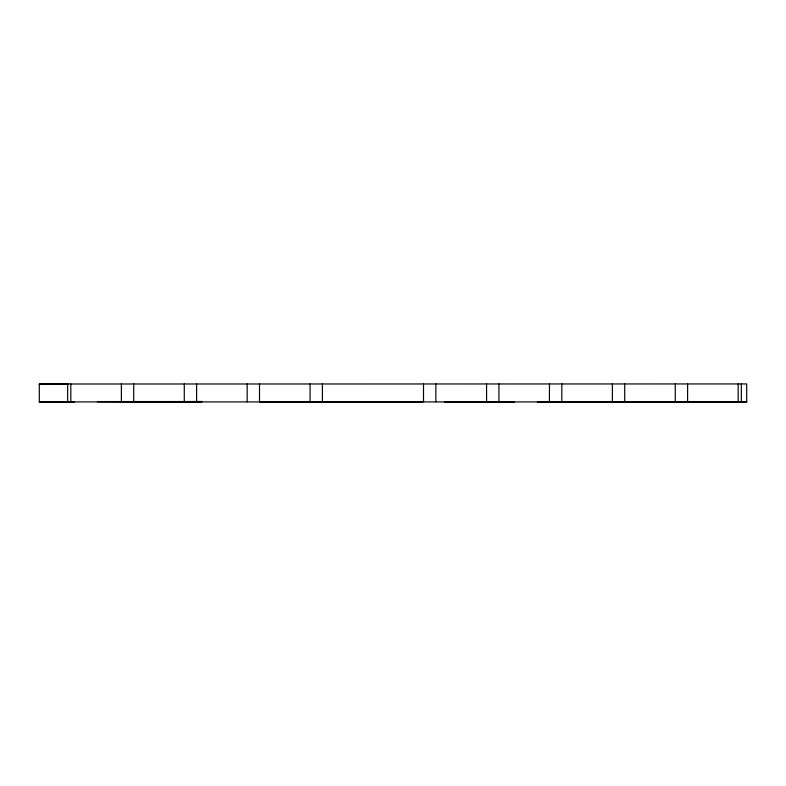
<?xml version="1.0" encoding="UTF-8"?>
<svg xmlns="http://www.w3.org/2000/svg" width="786" height="786" viewBox="0 0 786 786"><rect width="100%" height="100%" fill="white"/><g stroke="black" fill="none" stroke-linecap="round" stroke-linejoin="round"><path stroke-width="1.18" d="M39.32 384.138L62.634 384.138L39.32 384.452M62.978 384.118L67.871 384.118M39.634 384.295L50.982 384.295M51.296 384.295L68.49 384.275M132.303 401.734L97.317 401.577L201.923 401.528L132.303 401.892M132.588 401.685L143.936 401.685M144.251 401.685L155.599 401.685M155.913 401.685L178.599 401.685M178.913 401.685L190.261 401.685M190.576 401.685L201.923 401.685M259.508 401.587L343.58 401.587M352.786 401.587L355.243 401.587M357.139 401.587L366.148 401.587M367.809 401.587L378.98 401.587M393.01 401.587L395.338 401.587M746.7 401.607L537.418 401.921M39.32 401.764L74.316 401.892L39.32 402.078L39.3 384L746.7 383.941L746.7 401.921L39.3 401.901M259.822 401.744L271.17 401.744M271.484 401.744L282.832 401.744M283.147 401.744L305.833 401.744M306.147 401.744L317.495 401.744M317.809 401.744L329.157 401.744M329.472 401.744L340.819 401.744M341.134 401.744L343.58 401.744M352.786 401.744L355.243 401.744M357.689 401.744L363.82 401.744M367.809 401.744L370.265 401.744M372.711 401.744L375.482 401.744M375.796 401.744L378.253 401.744M399.15 401.744L410.498 401.744M410.813 401.744L422.151 401.744M444.768 401.764L456.106 401.764M456.42 401.764L467.768 401.764M468.083 401.764L479.431 401.764M479.745 401.764L491.093 401.764M491.407 401.764L502.745 401.764M503.069 401.764L514.408 401.764M537.732 401.764L549.07 401.764M549.394 401.764L560.732 401.764M561.047 401.764L572.395 401.764M572.709 401.764L595.395 401.764M595.719 401.764L607.067 401.764M607.411 401.764L618.759 401.764M619.073 401.764L630.411 401.764M630.726 401.764L642.074 401.764M642.388 401.764L653.736 401.764M654.05 401.764L665.398 401.764M665.713 401.764L688.398 401.764M688.713 401.764L700.061 401.764M700.375 401.764L711.723 401.764M712.037 401.764L723.375 401.764M723.7 401.764L735.038 401.764M735.352 401.764L746.7 401.764M342.382 402.088L345.702 402.088M349.593 402.088L346.056 401.901M354.771 402.088L357.944 402.088M378.115 402.088L381.456 402.088M382.271 402.088L390.062 401.901M393.914 402.088L390.75 402.088M398.237 402.088L394.592 401.901M741.326 383.941L741.326 401.901M738.172 383.941L738.172 401.901M687.612 383.941L687.612 401.901M675.272 383.941L675.272 401.901M624.713 383.941L624.713 401.901M612.373 383.941L612.373 401.901M561.813 383.941L561.813 401.901M549.473 383.941L549.394 401.921M514.408 401.921L444.454 401.921M498.914 383.941L498.914 401.901M486.573 383.941L486.573 401.901M435.847 383.941L435.847 401.901M423.507 383.941L423.507 401.901M422.151 401.901L398.522 401.901M372.849 401.901L370.029 401.901M368.654 401.901L365.441 401.901M364.694 401.901L362.955 402.088M362.326 401.901L358.819 401.901M353.759 401.901L350.084 401.901M322.407 383.941L322.407 401.901M310.077 383.941L310.077 401.901M259.508 383.941L259.508 401.901M247.177 383.941L247.177 401.901M196.608 383.941L196.608 401.901M184.278 383.941L184.278 401.901M133.708 383.941L133.708 401.901M121.378 383.941L121.378 401.901M70.819 383.941L70.819 401.901M67.665 383.941L67.665 401.901"/></g></svg>
